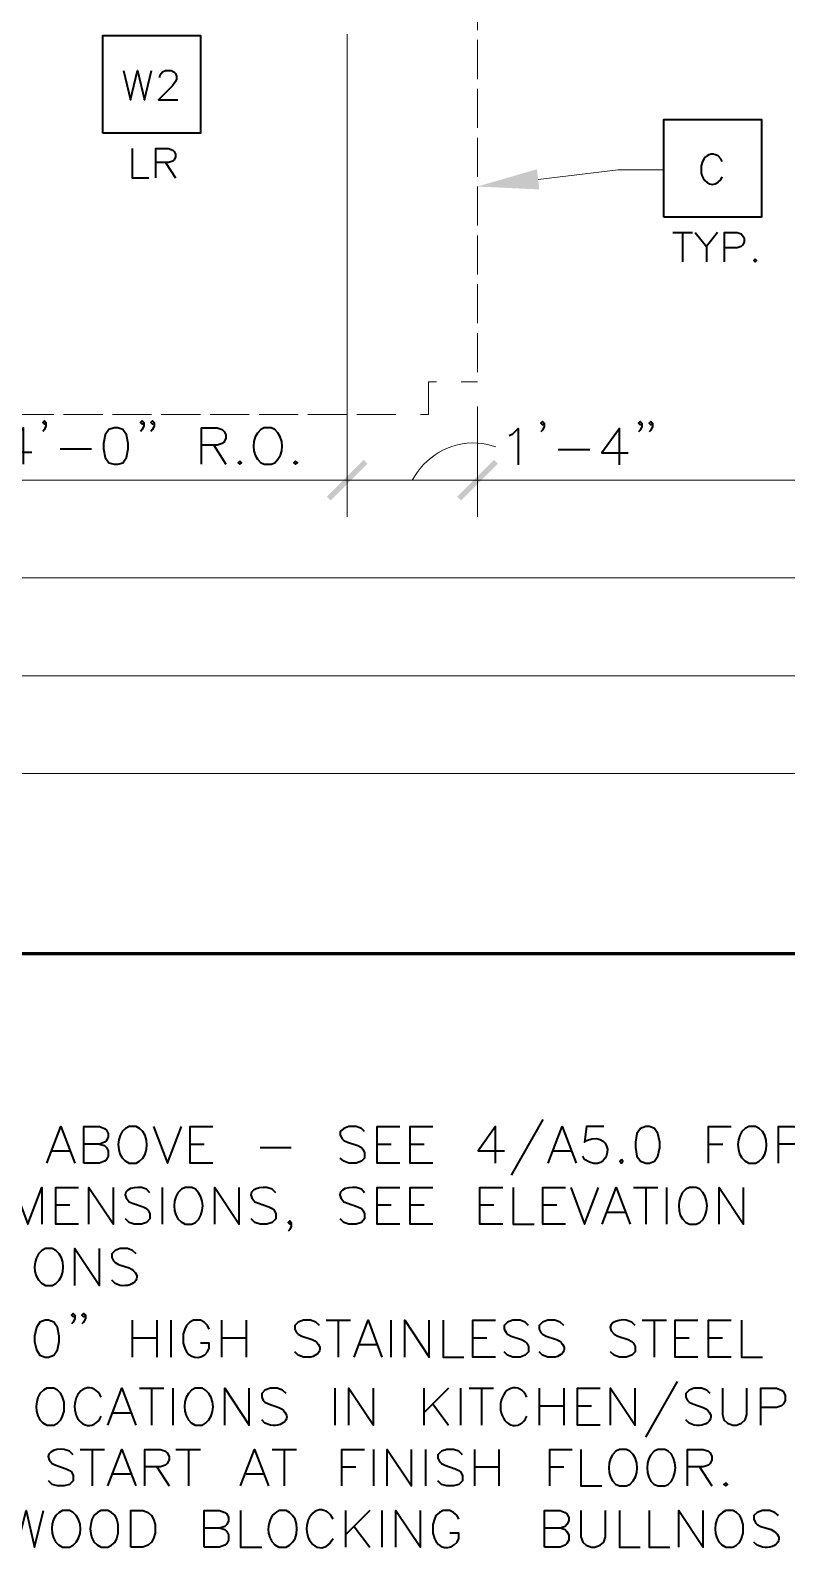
# Model space of a CAD drawing. Header units: inches. Extents: x 5 to 516, y -193 to 129.
# Drawn here: x 222.5 to 230.24, y 21.8 to 37.41 of the extents above; entities that cross this region are included whole.
import ezdxf

# ---------------------------------------------------------------- set-up
doc = ezdxf.new("R2010")
doc.units = ezdxf.units.IN
doc.header["$MEASUREMENT"] = 0
doc.linetypes.add('PDF_IMPORT', pattern=[1, 0.8, -0.2])
doc.layers.add('PDF2_Geometry', color=7, linetype='Continuous')
doc.layers.add('PDF2_Solid Fills', color=7, linetype='Continuous')

msp = doc.modelspace()

# ---------------------------------------------------------------- hatches: boundary and pattern name
at = {"layer": 'PDF2_Solid Fills', "transparency": 33554559}
for points in [[(225.5786823, 32.6200825), (225.9353479, 32.9767469), (225.9086812, 33.0034136), (225.5520156, 32.6467492)], [(226.9086789, 32.6034152), (227.2853439, 32.9800801), (227.2453439, 33.0200801), (226.8686789, 32.6434152)]]:
    msp.add_hatch(color=256, dxfattribs=at).paths.add_polyline_path(points)

# ---------------------------------------------------------------- linework, layer by layer
at = {"layer": 'PDF2_Geometry', "linetype": 'PDF_IMPORT', "lineweight": 15, "ltscale": 0.5}
for points in [[(227.0753491, 37.816747), (227.0753491, 33.8167467), (226.9086824, 33.8167467)], [(226.2420157, 33.4834133), (221.2420153, 33.4834133)]]:
    msp.add_lwpolyline(points, dxfattribs=at)
at = {"layer": 'PDF2_Geometry', "lineweight": 35}
for points in [[(223.2420154, 36.3634151), (223.2420154, 37.3634151), (224.2420155, 37.3634151), (224.2420155, 36.3634151)], [(228.9820129, 35.5034161), (228.9820129, 36.5034161), (229.982013, 36.5034161), (229.982013, 35.5034161)], [(229.9186788, 35.0734132), (229.9053455, 35.0600799), (229.9186788, 35.0467465), (229.9320122, 35.0600799)], [(223.3586808, 33.3467454), (223.3053474, 33.3300788), (223.2686808, 33.2767454), (223.2520141, 33.1867454), (223.2520141, 33.1334121), (223.2686808, 33.0434121), (223.3053474, 32.9900787), (223.3586808, 32.9734121), (223.3953474, 32.9734121), (223.4486808, 32.9900787), (223.4853474, 33.0434121), (223.5020141, 33.1334121), (223.5020141, 33.1867454), (223.4853474, 33.2767454), (223.4486808, 33.3300788), (223.3953474, 33.3467454)], [(224.6453494, 33.0067457), (224.6286828, 32.990079), (224.6453494, 32.9734123), (224.6620161, 32.990079)], [(225.2153432, 33.0067457), (225.1986766, 32.990079), (225.2153432, 32.9734123), (225.2353432, 32.990079)], [(228.7986769, 26.1967476), (228.7453435, 26.1767476), (228.7086769, 26.1234142), (228.6920102, 26.0367476), (228.6920102, 25.9800809), (228.7086769, 25.8934142), (228.7453435, 25.8400809), (228.7986769, 25.8200809), (228.8353435, 25.8200809), (228.8886769, 25.8400809), (228.9220102, 25.8934142), (228.9420102, 25.9800809), (228.9420102, 26.0367476), (228.9220102, 26.1234142), (228.8886769, 26.1767476), (228.8353435, 26.1967476)], [(228.5486768, 25.8567478), (228.5320102, 25.8400811), (228.5486768, 25.8200811), (228.5653435, 25.8400811)], [(222.6520157, 24.2134134), (222.5986823, 24.1934134), (222.565349, 24.1400801), (222.545349, 24.0500801), (222.545349, 23.9967467), (222.565349, 23.91008), (222.5986823, 23.8567467), (222.6520157, 23.8367467), (222.6886823, 23.8367467), (222.7420157, 23.8567467), (222.7786823, 23.91008), (222.795349, 23.9967467), (222.795349, 24.0500801), (222.7786823, 24.1400801), (222.7420157, 24.1934134), (222.6886823, 24.2134134)], [(229.6186775, 22.5500798), (229.5986775, 22.5334131), (229.6186775, 22.5167465), (229.6353441, 22.5334131)], [(223.528684, 21.8900795), (223.528684, 22.2667462), (223.6520174, 22.2667462), (223.708684, 22.2467462), (223.7420174, 22.2134128), (223.7620174, 22.1767462), (223.7786841, 22.1234128), (223.7786841, 22.0334128), (223.7620174, 21.9800795), (223.7420174, 21.9434128), (223.708684, 21.9100795), (223.6520174, 21.8900795)]]:
    msp.add_lwpolyline(points, close=True, dxfattribs=at)
at = {"layer": 'PDF2_Geometry', "lineweight": 15}
for points in [[(225.7420156, 32.560081), (225.7420156, 37.3767479), (225.7420156, 32.4367476)], [(227.6986808, 35.8900806), (228.5153476, 35.9867473), (228.9820143, 35.9867473)], [(226.6586824, 33.8167467), (226.575349, 33.8167467), (226.575349, 33.4834133), (226.4920157, 33.4834133)], [(227.0753491, 32.5600799), (227.0753491, 33.5667467), (227.0753491, 32.4367466)], [(227.2653448, 33.1534132), (227.1786781, 33.1767465)], [(221.368682, 32.8100802), (221.7420153, 32.8100802), (225.7420156, 32.8100802), (226.1186823, 32.8100802)], [(226.7020106, 32.8100802), (226.1186772, 32.8100802)], [(226.458678, 32.8900798), (226.408678, 32.8100798)], [(226.7020157, 32.8100802), (227.0753491, 32.8100802), (248.7453507, 32.8100802)], [(193.2120109, 31.8100801), (268.3686806, 31.8100801)], [(193.2120109, 30.8100801), (270.1820149, 30.8100801)], [(193.2120109, 29.81008), (271.0786824, 29.81008)]]:
    msp.add_lwpolyline(points, dxfattribs=at)
at = {"layer": 'PDF2_Geometry', "lineweight": 35}
for points in [[(223.4553469, 37.0034162), (223.5253469, 36.7034162), (223.5986802, 37.0034162), (223.6686802, 36.7034162), (223.7420136, 37.0034162)], [(223.8253488, 36.9334156), (223.8253488, 36.946749), (223.8420155, 36.9734156), (223.8553488, 36.9900823), (223.8853488, 37.0034156), (223.9420155, 37.0034156), (223.9686822, 36.9900823), (223.9853488, 36.9734156), (223.9986822, 36.946749), (223.9986822, 36.916749), (223.9853488, 36.8900823), (223.9553488, 36.846749), (223.8120155, 36.7034156), (224.0120155, 36.7034156)], [(223.5453466, 36.206748), (223.5453466, 35.9067479), (223.7153466, 35.9067479)], [(223.7853437, 35.9067466), (223.7853437, 36.2067466), (223.9153437, 36.2067466), (223.958677, 36.1900799), (223.9720104, 36.1767466), (223.9853437, 36.1467466), (223.9853437, 36.1200799), (223.9720104, 36.0900799), (223.958677, 36.0767466), (223.9153437, 36.0634133), (223.7853437, 36.0634133)], [(229.5786791, 36.0734133), (229.5653458, 36.1000799), (229.5386791, 36.1300799)], [(223.8853464, 36.0634137), (223.9853464, 35.906747)], [(229.3786791, 36.0734133), (229.3653457, 36.0300799), (229.3653457, 35.9600799)], [(229.5386791, 35.8600799), (229.5653458, 35.8867466), (229.5786791, 35.9167466)], [(229.0753492, 35.3467456), (229.2753493, 35.3467456)], [(229.1753452, 35.3467456), (229.1753452, 35.0467456)], [(229.3053501, 35.3467456), (229.4186834, 35.2034122), (229.4186834, 35.0467456)], [(229.5320143, 35.3467456), (229.418681, 35.2034122)], [(229.6053447, 35.0467476), (229.6053447, 35.3467476), (229.7320114, 35.3467476), (229.7753447, 35.3334143), (229.788678, 35.3167476), (229.8053447, 35.290081), (229.8053447, 35.2467476), (229.788678, 35.2167476), (229.7753447, 35.2034143), (229.7320114, 35.1900809), (229.6053447, 35.1900809)], [(222.432011, 32.9734121), (222.432011, 33.3467454), (222.252011, 33.0967454), (222.5186777, 33.0967454)], [(222.6620119, 33.40008), (222.6453452, 33.3834133), (222.6286785, 33.40008), (222.6453452, 33.42008), (222.6620119, 33.40008), (222.6620119, 33.3667467), (222.6453452, 33.33008), (222.6286785, 33.31008)], [(223.662012, 33.40008), (223.6453453, 33.3834133), (223.6286786, 33.40008), (223.6453453, 33.42008), (223.662012, 33.40008), (223.662012, 33.3667467), (223.6453453, 33.33008), (223.6286786, 33.31008)], [(223.7686811, 33.40008), (223.7520144, 33.3834133), (223.7353477, 33.40008), (223.7520144, 33.42008), (223.7686811, 33.40008), (223.7686811, 33.3667467), (223.7520144, 33.33008), (223.7353477, 33.31008)], [(224.2520117, 32.9734137), (224.2520117, 33.3467471), (224.4120117, 33.3467471), (224.4653451, 33.3300804), (224.4853451, 33.3100804), (224.5020117, 33.2767471), (224.5020117, 33.2400804), (224.4853451, 33.2034137), (224.4653451, 33.186747), (224.4120117, 33.1700804), (224.2520117, 33.1700804)], [(225.0020161, 33.3300788), (224.9653495, 33.3467454), (224.8953495, 33.3467454), (224.8586828, 33.3300788), (224.8253494, 33.2934121)], [(227.4020161, 33.2700819), (227.4386827, 33.2867485), (227.4920161, 33.3400819), (227.4920161, 32.9667485)], [(227.7586784, 33.3934136), (227.7420117, 33.3767469), (227.7253451, 33.3934136), (227.7420117, 33.4134136), (227.7586784, 33.3934136), (227.7586784, 33.3600803), (227.7420117, 33.3234136), (227.7253451, 33.3067469)], [(228.5286844, 32.9667457), (228.5286844, 33.340079), (228.3486844, 33.090079), (228.6186844, 33.090079)], [(228.7586785, 33.3934136), (228.7420118, 33.3767469), (228.7253451, 33.3934136), (228.7420118, 33.4134136), (228.7586785, 33.3934136), (228.7586785, 33.3600803), (228.7420118, 33.3234136), (228.7253451, 33.3067469)], [(228.8686774, 33.3934136), (228.8486774, 33.3767469), (228.8320107, 33.3934136), (228.8486774, 33.4134136), (228.8686774, 33.3934136), (228.8686774, 33.3600803), (228.8486774, 33.3234136), (228.8320107, 33.3067469)], [(222.8053496, 33.133414), (223.1286829, 33.133414)], [(224.37868, 33.1700825), (224.5020134, 32.9734159)], [(227.9020161, 33.1267476), (228.2253494, 33.1267476)], [(224.8953495, 32.9734121), (224.9653495, 32.9734121), (225.0020161, 32.9900787)], [(227.7453456, 26.2667464), (227.4220123, 25.6967464)], [(222.6720149, 25.8200792), (222.8153482, 26.1967459), (222.9586815, 25.8200792)], [(223.0486764, 25.8200792), (223.0486764, 26.1967459), (223.2086764, 26.1967459), (223.2620098, 26.1767459), (223.2820098, 26.1600793), (223.2986764, 26.1234126), (223.2986764, 26.0900793), (223.2820098, 26.0534126), (223.2620098, 26.0367459), (223.2086764, 26.0167459), (223.0486764, 26.0167459)], [(223.6186813, 26.1767476), (223.585348, 26.1967476), (223.5120147, 26.1967476), (223.475348, 26.1767476), (223.4420146, 26.1434142)], [(223.7620147, 26.1967476), (223.905348, 25.8200809), (224.0486814, 26.1967476)], [(224.368683, 25.8200792), (224.138683, 25.8200792), (224.138683, 26.1967459), (224.368683, 26.1967459)], [(225.9220151, 26.143413), (225.8886818, 26.1767463), (225.8353484, 26.1967464), (225.7620151, 26.1967464), (225.7086818, 26.1767463), (225.6720151, 26.143413), (225.6720151, 26.1067463), (225.6920151, 26.0700797), (225.7086818, 26.053413), (225.7453484, 26.0367463), (225.8520151, 26.0000797), (225.8886818, 25.9800797), (225.9053485, 25.963413), (225.9220151, 25.9267463), (225.9220151, 25.873413), (225.8886818, 25.8400797), (225.8353484, 25.8200797), (225.7620151, 25.8200797), (225.7086818, 25.8400797), (225.6720151, 25.873413)], [(226.28201, 25.8200792), (226.0486766, 25.8200792), (226.0486766, 26.1967459), (226.28201, 26.1967459)], [(226.6186832, 25.8200792), (226.3886832, 25.8200792), (226.3886832, 26.1967459), (226.6186832, 26.1967459)], [(227.262015, 25.8200809), (227.262015, 26.1967476), (227.0853483, 25.9467476), (227.352015, 25.9467476)], [(227.7986768, 25.8200792), (227.9420101, 26.1967459), (228.0853435, 25.8200792)], [(228.3686774, 26.1967476), (228.1920107, 26.1967476), (228.1720107, 26.0367476), (228.1920107, 26.0534142)], [(229.4420146, 25.8200792), (229.4420146, 26.1967459), (229.6720146, 26.1967459)], [(229.9586816, 26.1767476), (229.9220149, 26.1967476), (229.8520149, 26.1967476), (229.8153482, 26.1767476), (229.7820149, 26.1434142)], [(230.1553461, 25.8200792), (230.1553461, 26.1967459), (230.3153461, 26.1967459), (230.3686794, 26.1767459), (230.3886794, 26.1600793), (230.4053461, 26.1234126), (230.4053461, 26.0900793), (230.3886794, 26.0534126), (230.3686794, 26.0367459), (230.3153461, 26.0167459), (230.1553461, 26.0167459)], [(222.725346, 25.9467476), (222.905346, 25.9467476)], [(223.2086835, 26.0167464), (223.2620168, 26.0000797), (223.2820168, 25.9800797), (223.2986835, 25.9467464), (223.2986835, 25.8934131), (223.2820168, 25.8567464), (223.2620168, 25.8400797), (223.2086835, 25.8200797), (223.0486835, 25.8200797)], [(224.138683, 26.0167464), (224.2820163, 26.0167464)], [(224.8520145, 25.9800795), (225.1720145, 25.9800795)], [(226.0486766, 26.0167464), (226.19201, 26.0167464)], [(226.3886832, 26.0167464), (226.5320165, 26.0167464)], [(227.8520147, 25.9467476), (228.0320147, 25.9467476)], [(229.4420146, 26.0167464), (229.5853479, 26.0167464)], [(223.5120147, 25.8200809), (223.585348, 25.8200809), (223.6186813, 25.8400809)], [(228.1720107, 25.8567475), (228.155344, 25.8934142)], [(229.8520149, 25.8200809), (229.9220149, 25.8200809), (229.9586816, 25.8400809)], [(222.3353449, 25.1967475), (222.3353449, 25.5700809), (222.4753449, 25.1967475), (222.6186783, 25.5700809), (222.6186783, 25.1967475)], [(222.9953479, 25.1967475), (222.7620146, 25.1967475), (222.7620146, 25.5700809), (222.9953479, 25.5700809)], [(223.1020144, 25.1967475), (223.1020144, 25.5700809), (223.3520144, 25.1967475), (223.3520144, 25.5700809)], [(223.7253461, 25.5167464), (223.6920128, 25.553413), (223.6386794, 25.5700797)], [(223.8520144, 25.5700792), (223.8520144, 25.1967459)], [(224.1920117, 25.5534126), (224.1553451, 25.5700792), (224.085345, 25.5700792), (224.0486784, 25.5534126), (224.0120117, 25.5167459)], [(224.388683, 25.1967475), (224.388683, 25.5700809), (224.638683, 25.1967475), (224.638683, 25.5700809)], [(225.0120148, 25.5167464), (224.9753481, 25.553413), (224.9220148, 25.5700797)], [(225.9220151, 25.5167464), (225.8886818, 25.553413), (225.8353484, 25.5700797)], [(226.28201, 25.1967475), (226.0486766, 25.1967475), (226.0486766, 25.5700809), (226.28201, 25.5700809)], [(226.6186832, 25.1967475), (226.3886832, 25.1967475), (226.3886832, 25.5700809), (226.6186832, 25.5700809)], [(227.335348, 25.1967475), (227.1020147, 25.1967475), (227.1020147, 25.5700809), (227.335348, 25.5700809)], [(227.4420144, 25.5700792), (227.4420144, 25.1967459), (227.6553478, 25.1967459)], [(227.978679, 25.1967475), (227.7453456, 25.1967475), (227.7453456, 25.5700809), (227.978679, 25.5700809)], [(228.0320142, 25.5700792), (228.1720142, 25.1967459), (228.3153476, 25.5700792)], [(228.3520148, 25.1967475), (228.4953481, 25.5700809), (228.6386815, 25.1967475)], [(228.6720153, 25.5700792), (228.9220154, 25.5700792)], [(228.7986769, 25.5700792), (228.7986769, 25.1967459)], [(229.0120151, 25.5700792), (229.0120151, 25.1967459)], [(229.3520124, 25.5534126), (229.3153457, 25.5700792), (229.2453457, 25.5700792), (229.2086791, 25.5534126), (229.1720124, 25.5167459)], [(229.5486769, 25.1967475), (229.5486769, 25.5700809), (229.7986769, 25.1967475), (229.7986769, 25.5700809)], [(222.7620146, 25.393413), (222.9053479, 25.393413)], [(223.5120128, 25.4267464), (223.5486794, 25.4100797), (223.6553461, 25.373413), (223.6920128, 25.3567464), (223.7086794, 25.3400797), (223.7253461, 25.303413), (223.7253461, 25.2500797), (223.6920128, 25.213413), (223.6386794, 25.1967463), (223.5653461, 25.1967463), (223.5120128, 25.213413), (223.4753461, 25.2500797)], [(224.7986814, 25.4267464), (224.8353481, 25.4100797), (224.9420148, 25.373413), (224.9753481, 25.3567464), (224.9953481, 25.3400797), (225.0120148, 25.303413), (225.0120148, 25.2500797), (224.9753481, 25.213413), (224.9220148, 25.1967463), (224.8520148, 25.1967463), (224.7986814, 25.213413), (224.7620148, 25.2500797)], [(225.7086818, 25.4267464), (225.7453484, 25.4100797), (225.8520151, 25.373413), (225.8886818, 25.3567464), (225.9053485, 25.3400797), (225.9220151, 25.303413), (225.9220151, 25.2500797), (225.8886818, 25.213413), (225.8353484, 25.1967463), (225.7620151, 25.1967463), (225.7086818, 25.213413), (225.6720151, 25.2500797)], [(226.0486766, 25.393413), (226.19201, 25.393413)], [(226.3886832, 25.393413), (226.5320165, 25.393413)], [(227.1020147, 25.393413), (227.245348, 25.393413)], [(227.7453456, 25.393413), (227.888679, 25.393413)], [(228.4053459, 25.3200792), (228.585346, 25.3200792)], [(224.085345, 25.1967459), (224.1553451, 25.1967459), (224.1920117, 25.2134125)], [(225.1720151, 25.2134135), (225.1553484, 25.1967468), (225.1386817, 25.2134135), (225.1553484, 25.2300801), (225.1720151, 25.2134135), (225.1720151, 25.1767468), (225.1553484, 25.1434135), (225.1386817, 25.1234135)], [(229.2453457, 25.1967459), (229.3153457, 25.1967459), (229.3520124, 25.2134125)], [(222.7620122, 24.9267475), (222.7253455, 24.9467475), (222.6553455, 24.9467475), (222.6186788, 24.9267475), (222.5853455, 24.8934141)], [(222.9586834, 24.5700791), (222.9586834, 24.9467458), (223.2086835, 24.5700791), (223.2086835, 24.9467458)], [(223.585345, 24.8934129), (223.5486783, 24.9267462), (223.495345, 24.9467463), (223.4220117, 24.9467463), (223.3686783, 24.9267462), (223.335345, 24.8934129), (223.335345, 24.8567462), (223.3520117, 24.8200796), (223.3686783, 24.8034129), (223.405345, 24.7834129), (223.5120117, 24.7500796)], [(222.6553455, 24.5700808), (222.7253455, 24.5700808), (222.7620122, 24.5900808)], [(223.4220117, 24.5700796), (223.3686783, 24.5900796), (223.335345, 24.6234129)], [(222.9586834, 24.2667463), (222.9386834, 24.2467463), (222.9220168, 24.2667463), (222.9386834, 24.2834129), (222.9586834, 24.2667463), (222.9586834, 24.2300796), (222.9386834, 24.1934129), (222.9220168, 24.1767463)], [(223.0653458, 24.2667463), (223.0453458, 24.2467463), (223.0286791, 24.2667463), (223.0453458, 24.2834129), (223.0653458, 24.2667463), (223.0653458, 24.2300796), (223.0453458, 24.1934129), (223.0286791, 24.1767463)], [(223.5453466, 24.2134134), (223.5453466, 23.8367467)], [(223.7953467, 24.2134134), (223.7953467, 23.8367467)], [(223.9386776, 24.2134134), (223.9386776, 23.8367467)], [(224.3320153, 24.1234137), (224.3153486, 24.1600803), (224.2786819, 24.1934137), (224.2420153, 24.2134137), (224.1720152, 24.2134137), (224.1353486, 24.1934137), (224.0986819, 24.1600803), (224.0820152, 24.1234137), (224.0653486, 24.0700803), (224.0653486, 23.9800803), (224.0820152, 23.926747)], [(224.4586836, 24.2134134), (224.4586836, 23.8367467)], [(224.7086836, 24.2134134), (224.7086836, 23.8367467)], [(225.4586836, 24.1600788), (225.422017, 24.1934122), (225.3686836, 24.2134122), (225.2953503, 24.2134122), (225.242017, 24.1934122), (225.2086836, 24.1600788), (225.2086836, 24.1234122), (225.2253503, 24.0867455), (225.242017, 24.0700788), (225.2786836, 24.0500788), (225.3853503, 24.0167455)], [(225.5286842, 24.2134134), (225.7786842, 24.2134134)], [(225.6520159, 24.2134134), (225.6520159, 23.8367467)], [(225.815346, 23.8367468), (225.9586793, 24.2134135), (226.0986794, 23.8367468)], [(226.1886777, 24.2134134), (226.1886777, 23.8367467)], [(226.3320154, 23.8367468), (226.3320154, 24.2134135), (226.5820154, 23.8367468), (226.5820154, 24.2134135)], [(226.7253463, 24.2134134), (226.7253463, 23.8367467), (226.9386797, 23.8367467)], [(227.2620177, 23.8367468), (227.0286843, 23.8367468), (227.0286843, 24.2134135), (227.2620177, 24.2134135)], [(227.5986781, 24.1600788), (227.5653448, 24.1934122), (227.5120114, 24.2134122), (227.4386781, 24.2134122), (227.3853448, 24.1934122), (227.3486781, 24.1600788), (227.3486781, 24.1234122), (227.3686781, 24.0867455), (227.3853448, 24.0700788), (227.4220114, 24.0500788), (227.5286781, 24.0167455), (227.5653448, 23.9967455), (227.5820115, 23.9800788), (227.5986781, 23.9434122), (227.5986781, 23.8900788), (227.5653448, 23.8567455), (227.5120114, 23.8367455), (227.4386781, 23.8367455), (227.3853448, 23.8567455), (227.3486781, 23.8900788)], [(227.9586838, 24.1600788), (227.9220172, 24.1934122), (227.8686838, 24.2134122), (227.7953505, 24.2134122), (227.7420172, 24.1934122), (227.7086838, 24.1600788), (227.7086838, 24.1234122), (227.7253505, 24.0867455), (227.7420172, 24.0700788), (227.7786838, 24.0500788), (227.8853505, 24.0167455)], [(228.6886779, 24.1600788), (228.6553446, 24.1934122), (228.5986779, 24.2134122)], [(228.7620151, 24.2134134), (229.0120151, 24.2134134)], [(228.8853468, 24.2134134), (228.8853468, 23.8367467)], [(229.3320116, 23.8367468), (229.0986782, 23.8367468), (229.0986782, 24.2134135), (229.3320116, 24.2134135)], [(229.6720113, 23.8367468), (229.438678, 23.8367468), (229.438678, 24.2134135), (229.6720113, 24.2134135)], [(229.7786845, 24.2134134), (229.7786845, 23.8367467), (229.9920179, 23.8367467)], [(228.4753446, 24.0700788), (228.5120113, 24.0500788), (228.6186779, 24.0167455), (228.6553446, 23.9967455), (228.6720113, 23.9800788), (228.6886779, 23.9434122), (228.6886779, 23.8900788), (228.6553446, 23.8567455), (228.5986779, 23.8367455), (228.5286779, 23.8367455), (228.4753446, 23.8567455), (228.4386779, 23.8900788)], [(223.5453466, 24.0334139), (223.7953467, 24.0334139)], [(224.3153486, 23.8900803), (224.3320153, 23.926747), (224.3320153, 23.9800803), (224.2420153, 23.9800803)], [(224.4586836, 24.0334139), (224.7086836, 24.0334139)], [(225.8686772, 23.9634134), (226.0453438, 23.9634134)], [(227.0286843, 24.0334139), (227.1720177, 24.0334139)], [(229.0986782, 24.0334139), (229.2420116, 24.0334139)], [(229.438678, 24.0334139), (229.5820113, 24.0334139)], [(225.2953503, 23.8367455), (225.242017, 23.8567455), (225.2086836, 23.8900788)], [(227.7953505, 23.8367455), (227.7420172, 23.8567455), (227.7086838, 23.8900788)], [(229.1186774, 23.5867468), (228.7953441, 23.0167467)], [(222.6720149, 23.1400795), (222.7420149, 23.1400795), (222.7786815, 23.1600795), (222.8153482, 23.1934128), (222.8320149, 23.2300795), (222.8486815, 23.2834129), (222.8486815, 23.3734129), (222.8320149, 23.4267462), (222.8153482, 23.4634129), (222.7786815, 23.4967462), (222.7420149, 23.5167462), (222.6720149, 23.5167462), (222.6353482, 23.4967462), (222.5986815, 23.4634129)], [(223.2953466, 23.1400796), (223.43868, 23.5167463), (223.5820133, 23.1400796)], [(223.618677, 23.5167462), (223.868677, 23.5167462)], [(223.7420155, 23.5167462), (223.7420155, 23.1400795)], [(223.9586835, 23.5167462), (223.9586835, 23.1400795)], [(224.2953443, 23.4967462), (224.2620109, 23.5167462), (224.1886776, 23.5167462), (224.1520109, 23.4967462), (224.1186776, 23.4634129)], [(224.4920155, 23.1400796), (224.4920155, 23.5167463), (224.7420156, 23.1400796), (224.7420156, 23.5167463)], [(225.1186771, 23.4634133), (225.0820104, 23.4967467), (225.0286771, 23.5167467), (224.9586771, 23.5167467), (224.9020104, 23.4967467), (224.8686771, 23.4634133), (224.8686771, 23.4267467), (224.8853438, 23.39008), (224.9020104, 23.3734133), (224.9386771, 23.3567467), (225.0453438, 23.32008)], [(225.6186771, 23.5167462), (225.6186771, 23.1400795)], [(225.7620148, 23.1400796), (225.7620148, 23.5167463), (226.0120149, 23.1400796), (226.0120149, 23.5167463)], [(226.5286843, 23.5167462), (226.5286843, 23.1400795)], [(226.7786843, 23.5167462), (226.5286843, 23.2667462)], [(226.902016, 23.5167462), (226.902016, 23.1400795)], [(226.9920157, 23.5167462), (227.2420158, 23.5167462)], [(227.1186773, 23.5167462), (227.1186773, 23.1400795)], [(227.7086838, 23.5167462), (227.7086838, 23.1400795)], [(227.9586838, 23.5167462), (227.9586838, 23.1400795)], [(228.3320115, 23.1400796), (228.0986782, 23.1400796), (228.0986782, 23.5167463), (228.3320115, 23.5167463)], [(228.4386779, 23.1400796), (228.4386779, 23.5167463), (228.6886779, 23.1400796), (228.6886779, 23.5167463)], [(229.458684, 23.4634133), (229.4220173, 23.4967467), (229.368684, 23.5167467), (229.2953506, 23.5167467), (229.2420173, 23.4967467), (229.2086839, 23.4634133), (229.2086839, 23.4267467), (229.2253506, 23.39008), (229.2420173, 23.3734133), (229.278684, 23.3567467), (229.3853506, 23.32008)], [(229.5820157, 23.5167462), (229.5820157, 23.2467462), (229.5986824, 23.1934128), (229.635349, 23.1600795), (229.6886824, 23.1400795), (229.725349, 23.1400795), (229.7786824, 23.1600795), (229.815349, 23.1934128), (229.8320157, 23.2467462), (229.8320157, 23.5167462)], [(229.9753466, 23.1400796), (229.9753466, 23.5167463), (230.1353466, 23.5167463), (230.18868, 23.4967463), (230.20868, 23.4800796), (230.2253466, 23.4434129), (230.2253466, 23.3900796), (230.20868, 23.3567463), (230.18868, 23.3367463), (230.1353466, 23.3200796), (229.9753466, 23.3200796)], [(226.6186772, 23.3567476), (226.7786772, 23.1400809)], [(227.7086838, 23.3367467), (227.9586838, 23.3367467)], [(228.0986782, 23.3367467), (228.2420115, 23.3367467)], [(223.3486778, 23.2667462), (223.5286778, 23.2667462)], [(224.1886776, 23.1400795), (224.2620109, 23.1400795), (224.2953443, 23.1600795)], [(224.9586771, 23.14008), (224.9020104, 23.16008), (224.8686771, 23.1934133)], [(229.2953506, 23.14008), (229.2420173, 23.16008), (229.2086839, 23.1934133)], [(222.9386775, 22.8367467), (222.9020108, 22.8734134), (222.8486775, 22.89008)], [(223.0120146, 22.8900796), (223.2620146, 22.8900796)], [(223.1353463, 22.8900796), (223.1353463, 22.5167462)], [(223.2953466, 22.5167461), (223.43868, 22.8900795), (223.5820133, 22.5167461)], [(223.6720149, 22.5167461), (223.6720149, 22.8900795), (223.832015, 22.8900795), (223.8853483, 22.8734128), (223.902015, 22.8567462), (223.922015, 22.8200795), (223.922015, 22.7834128), (223.902015, 22.7467461), (223.8853483, 22.7300795), (223.832015, 22.7134128), (223.6720149, 22.7134128)], [(223.9920155, 22.8900796), (224.2420155, 22.8900796)], [(224.118677, 22.8900796), (224.118677, 22.5167462)], [(224.6520158, 22.5167461), (224.7953492, 22.8900795), (224.9386825, 22.5167461)], [(224.9753462, 22.8900796), (225.2253462, 22.8900796)], [(225.0986779, 22.8900796), (225.0986779, 22.5167462)], [(225.6886777, 22.5167461), (225.6886777, 22.8900795), (225.922011, 22.8900795)], [(226.0120149, 22.8900796), (226.0120149, 22.5167462)], [(226.152016, 22.5167461), (226.152016, 22.8900795), (226.402016, 22.5167461), (226.402016, 22.8900795)], [(226.5453469, 22.8900796), (226.5453469, 22.5167462)], [(226.9220152, 22.8367467), (226.8853485, 22.8734134), (226.8320152, 22.89008), (226.7620152, 22.89008), (226.7086818, 22.8734134), (226.6720152, 22.8367467), (226.6720152, 22.80008), (226.6886818, 22.7667467), (226.7086818, 22.7467467), (226.7420152, 22.73008), (226.8486819, 22.6934133), (226.8853485, 22.6767467), (226.9020152, 22.66008), (226.9220152, 22.6234133), (226.9220152, 22.57008), (226.8853485, 22.5334133), (226.8320152, 22.5167467), (226.7620152, 22.5167467), (226.7086818, 22.5334133), (226.6720152, 22.57008)], [(227.0453469, 22.8900796), (227.0453469, 22.5167462)], [(227.2953469, 22.8900796), (227.2953469, 22.5167462)], [(227.8153462, 22.5167461), (227.8153462, 22.8900795), (228.0453462, 22.8900795)], [(228.1353467, 22.8900796), (228.1353467, 22.5167462), (228.3486801, 22.5167462)], [(228.6353511, 22.8734129), (228.5986844, 22.8900796), (228.5286844, 22.8900796), (228.4920178, 22.8734129), (228.4586844, 22.8367462)], [(229.028682, 22.8734129), (228.9920154, 22.8900796), (228.9220154, 22.8900796), (228.8853487, 22.8734129), (228.848682, 22.8367462)], [(229.2253465, 22.5167461), (229.2253465, 22.8900795), (229.3853466, 22.8900795), (229.4386799, 22.8734128), (229.4586799, 22.8567462), (229.4753466, 22.8200795), (229.4753466, 22.7834128), (229.4586799, 22.7467461), (229.4386799, 22.7300795), (229.3853466, 22.7134128), (229.2253465, 22.7134128)], [(222.7253441, 22.7467467), (222.7620108, 22.73008), (222.8686775, 22.6934133), (222.9020108, 22.6767467), (222.9220108, 22.66008), (222.9386775, 22.6234133), (222.9386775, 22.57008), (222.9020108, 22.5334133), (222.8486775, 22.5167467), (222.7786775, 22.5167467), (222.7253441, 22.5334133), (222.6886775, 22.57008)], [(223.7953467, 22.7134133), (223.9220133, 22.5167466)], [(225.6886777, 22.7134133), (225.832011, 22.7134133)], [(227.0453469, 22.7134133), (227.2953469, 22.7134133)], [(227.8153462, 22.7134133), (227.9586795, 22.7134133)], [(229.3486783, 22.7134133), (229.4753449, 22.5167466)], [(223.3486778, 22.6400795), (223.5286778, 22.6400795)], [(224.7086836, 22.6400795), (224.8853503, 22.6400795)], [(228.5286844, 22.5167462), (228.5986844, 22.5167462), (228.6353511, 22.5334129)], [(228.9220154, 22.5167462), (228.9920154, 22.5167462), (229.028682, 22.5334129)], [(222.2786839, 22.2667461), (222.3686839, 21.8900794), (222.4586839, 22.2667461), (222.5453506, 21.8900794), (222.6353506, 22.2667461)], [(222.9386818, 22.2467461), (222.9020151, 22.2667461), (222.8320151, 22.2667461), (222.7953485, 22.2467461), (222.7620151, 22.2134128)], [(223.2253461, 21.8900794), (223.2953461, 21.8900794), (223.3320127, 21.9100794), (223.3686794, 21.9434127), (223.3853461, 21.9800794), (223.4020127, 22.0334128), (223.4020127, 22.1234128), (223.3853461, 22.1767461), (223.3686794, 22.2134128), (223.3320127, 22.2467461), (223.2953461, 22.2667461), (223.2253461, 22.2667461), (223.1886794, 22.2467461), (223.1520127, 22.2134128)], [(224.2786841, 21.8900795), (224.2786841, 22.2667462), (224.4386841, 22.2667462), (224.4920174, 22.2467462), (224.5120174, 22.2300795), (224.5286841, 22.1934128), (224.5286841, 22.1600795), (224.5120174, 22.1234128), (224.4920174, 22.1034128), (224.4386841, 22.0867462), (224.2786841, 22.0867462)], [(224.6520158, 22.2667461), (224.6520158, 21.8900794), (224.8686825, 21.8900794)], [(225.1520134, 22.2467461), (225.1186801, 22.2667461), (225.0453468, 22.2667461), (225.0120134, 22.2467461), (224.9753467, 22.2134128)], [(225.7253463, 22.2667461), (225.7253463, 21.8900794)], [(225.9753463, 22.2667461), (225.7253463, 22.0167461)], [(226.098678, 22.2667461), (226.098678, 21.8900794)], [(226.2420157, 21.8900795), (226.2420157, 22.2667462), (226.4920157, 21.8900795), (226.4920157, 22.2667462)], [(226.8853466, 22.1767464), (226.86868, 22.213413), (226.8320133, 22.2467464), (226.7953466, 22.2667464), (226.7253466, 22.2667464), (226.6886799, 22.2467464), (226.6520133, 22.213413), (226.6353466, 22.1767464), (226.6186799, 22.123413), (226.6186799, 22.033413), (226.6353466, 21.9800797)], [(227.762015, 21.8900795), (227.762015, 22.2667462), (227.922015, 22.2667462), (227.9753483, 22.2467462), (227.992015, 22.2300795), (228.012015, 22.1934128), (228.012015, 22.1600795), (227.992015, 22.1234128), (227.9753483, 22.1034128), (227.922015, 22.0867462), (227.762015, 22.0867462)], [(228.1353467, 22.2667461), (228.1353467, 21.9967461), (228.1553467, 21.9434127), (228.1886801, 21.9100794), (228.2420134, 21.8900794), (228.2786801, 21.8900794), (228.3320134, 21.9100794), (228.3686801, 21.9434127), (228.3853467, 21.9967461), (228.3853467, 22.2667461)], [(228.5286844, 22.2667461), (228.5286844, 21.8900794), (228.7420178, 21.8900794)], [(228.8320156, 22.2667461), (228.8320156, 21.8900794), (229.045349, 21.8900794)], [(229.1353468, 21.8900795), (229.1353468, 22.2667462), (229.3853468, 21.8900795), (229.3853468, 22.2667462)], [(229.6186775, 21.8900794), (229.6886775, 21.8900794), (229.7253441, 21.9100794), (229.7620108, 21.9434127), (229.7786775, 21.9800794), (229.7953441, 22.0334128), (229.7953441, 22.1234128), (229.7786775, 22.1767461), (229.7620108, 22.2134128), (229.7253441, 22.2467461), (229.6886775, 22.2667461), (229.6186775, 22.2667461), (229.5820108, 22.2467461), (229.5453441, 22.2134128)], [(230.1553461, 22.2134132), (230.1186794, 22.2467466), (230.0653461, 22.2667466), (229.9920127, 22.2667466), (229.9386794, 22.2467466), (229.9053461, 22.2134132), (229.9053461, 22.1767466), (229.9220127, 22.1400799), (229.9386794, 22.1234132), (229.9753461, 22.1034132), (230.0820127, 22.0700799)], [(224.4386776, 22.0867466), (224.4920109, 22.07008), (224.5120109, 22.05008), (224.5286776, 22.0167466), (224.5286776, 21.9634133), (224.5120109, 21.9267466), (224.4920109, 21.91008), (224.4386776, 21.8900799), (224.2786776, 21.8900799)], [(225.815346, 22.1034143), (225.975346, 21.890081)], [(226.86868, 21.943413), (226.8853466, 21.9800797), (226.8853466, 22.033413), (226.7953466, 22.033413)], [(227.9220153, 22.0867466), (227.9753486, 22.07008), (227.9920153, 22.05008), (228.0120153, 22.0167466), (228.0120153, 21.9634133), (227.9920153, 21.9267466), (227.9753486, 21.91008), (227.9220153, 21.8900799), (227.7620153, 21.8900799)], [(222.8320151, 21.8900794), (222.9020151, 21.8900794), (222.9386818, 21.9100794)], [(225.0453468, 21.8900794), (225.1186801, 21.8900794), (225.1520134, 21.9100794)], [(229.9920127, 21.8900799), (229.9386794, 21.9100799), (229.9053461, 21.9434132)]]:
    msp.add_lwpolyline(points, dxfattribs=at)
at = {"layer": 'PDF2_Geometry', "lineweight": 60}
msp.add_lwpolyline([(288.1186821, 27.9634137), (161.118672, 27.9634137), (161.118672, 5.4634119), (296.1186828, 5.4634119)], dxfattribs=at)
at = {"layer": 'PDF2_Geometry', "lineweight": 35}
for centre, major_axis, start_param, end_param in [((223.100127, 23.3286272), (-0.0004267, 0.1936868), 5.2419556706, 10.4601358202), ((227.4567964, 23.3286272), (-0.0004267, 0.1936867), 5.2419556748, 10.4601358251), ((225.4734589, 22.0786271), (-0.0004267, 0.1936867), 5.241955678, 10.4601358289)]:
    msp.add_ellipse(centre, major_axis=major_axis, ratio=0.7503995058, start_param=start_param, end_param=end_param, dxfattribs=at)
for points in [[(229.5386791, 36.1300799), (229.4687346, 36.169191), (229.4117346, 36.1408022), (229.3786791, 36.0734133)], [(229.3653457, 35.9600799), (229.3771235, 35.8790799), (229.458068, 35.7989688), (229.5386791, 35.8600799)], [(224.8253494, 33.2934121), (224.7548494, 33.1990232), (224.777905, 33.0097454), (224.8953495, 32.9734121)], [(225.0020161, 32.9900787), (225.1050717, 33.0710232), (225.1027939, 33.2486343), (225.0020161, 33.3300788)], [(223.4420146, 26.1434142), (223.3722369, 26.0459142), (223.3916258, 25.8657475), (223.5120147, 25.8200809)], [(223.6186813, 25.8400809), (223.7210147, 25.9152475), (223.7210147, 26.1015809), (223.6186813, 26.1767476)], [(228.1920107, 26.0534142), (228.5096774, 26.1719142), (228.4491218, 25.6770253), (228.1720107, 25.8567475)], [(229.7820149, 26.1434142), (229.7122371, 26.0459142), (229.731626, 25.8657475), (229.8520149, 25.8200809)], [(229.9586816, 25.8400809), (230.0610149, 25.9152475), (230.0610149, 26.1015809), (229.9586816, 26.1767476)], [(223.6386794, 25.5700797), (223.542235, 25.5851353), (223.4032905, 25.5368575), (223.5120128, 25.4267464)], [(224.0120117, 25.5167459), (223.9456784, 25.416857), (223.9599562, 25.2411903), (224.085345, 25.1967459)], [(224.1920117, 25.2134125), (224.291734, 25.2965792), (224.2891228, 25.4701903), (224.1920117, 25.5534126)], [(224.9220148, 25.5700797), (224.8255703, 25.5845797), (224.6913481, 25.5352464), (224.7986814, 25.4267464)], [(225.8353484, 25.5700797), (225.738904, 25.5851353), (225.6000151, 25.5368575), (225.7086818, 25.4267464)], [(229.1720124, 25.5167459), (229.1122902, 25.4207459), (229.1201791, 25.236357), (229.2453457, 25.1967459)], [(229.3520124, 25.2134125), (229.450568, 25.2831903), (229.448568, 25.4831903), (229.3520124, 25.5534126)], [(222.5853455, 24.8934141), (222.5155677, 24.7959141), (222.5349566, 24.6157474), (222.6553455, 24.5700808)], [(222.7620122, 24.5900808), (222.8643455, 24.6652474), (222.8643455, 24.8515808), (222.7620122, 24.9267475)], [(223.5120117, 24.7500796), (223.6675117, 24.671524), (223.5714006, 24.5439129), (223.4220117, 24.5700796)], [(228.5986779, 24.2134122), (228.5070668, 24.2295233), (228.3654557, 24.1713011), (228.4753446, 24.0700788)], [(224.0820152, 23.926747), (224.1195152, 23.8214136), (224.2433486, 23.7973025), (224.3153486, 23.8900803)], [(225.3853503, 24.0167455), (225.5408503, 23.9381899), (225.4447392, 23.8105788), (225.2953503, 23.8367455)], [(227.8853505, 24.0167455), (228.0408505, 23.9381899), (227.9447394, 23.8105788), (227.7953505, 23.8367455)], [(222.5986815, 23.4634129), (222.5379593, 23.3631906), (222.5472926, 23.1851351), (222.6720149, 23.1400795)], [(224.1186776, 23.4634129), (224.0489553, 23.3659129), (224.0682887, 23.1857462), (224.1886776, 23.1400795)], [(224.2953443, 23.1600795), (224.3976776, 23.2352462), (224.3976776, 23.4215795), (224.2953443, 23.4967462)], [(225.0453438, 23.32008), (225.1983438, 23.2435244), (225.1080104, 23.1151911), (224.9586771, 23.14008)], [(229.3853506, 23.32008), (229.5408506, 23.2415244), (229.4447395, 23.1139133), (229.2953506, 23.14008)], [(222.8486775, 22.89008), (222.7522886, 22.90458), (222.6180108, 22.8551911), (222.7253441, 22.7467467)], [(228.4586844, 22.8367462), (228.38724, 22.7427462), (228.4137955, 22.5514684), (228.5286844, 22.5167462)], [(228.6353511, 22.5334129), (228.7369067, 22.6151906), (228.7369067, 22.7916351), (228.6353511, 22.8734129)], [(228.848682, 22.8367462), (228.786182, 22.7396351), (228.8027931, 22.5508017), (228.9220154, 22.5167462)], [(229.028682, 22.5334129), (229.1260709, 22.6050795), (229.1260709, 22.8017462), (229.028682, 22.8734129)], [(222.7620151, 22.2134128), (222.6922374, 22.1159128), (222.7116262, 21.9357461), (222.8320151, 21.8900794)], [(222.9386818, 21.9100794), (223.0410152, 21.9852461), (223.0410152, 22.1715794), (222.9386818, 22.2467461)], [(223.1520127, 22.2134128), (223.0912905, 22.1131905), (223.1006238, 21.935135), (223.2253461, 21.8900794)], [(224.9753467, 22.2134128), (224.9081245, 22.1095794), (224.9238467, 21.9445794), (225.0453468, 21.8900794)], [(225.1520134, 21.9100794), (225.2546245, 21.975135), (225.2546245, 22.1816905), (225.1520134, 22.2467461)], [(229.5453441, 22.2134128), (229.4846219, 22.1131905), (229.4939552, 21.935135), (229.6186775, 21.8900794)], [(230.0820127, 22.0700799), (230.2375128, 21.9915243), (230.1414016, 21.8639132), (229.9920127, 21.8900799)], [(226.6353466, 21.9800797), (226.6728466, 21.8747463), (226.7967355, 21.8506352), (226.86868, 21.943413)]]:
    msp.add_open_spline(points, degree=3, dxfattribs=at)
at = {"layer": 'PDF2_Geometry', "lineweight": 15}
msp.add_open_spline([(227.1786781, 33.1767465), (226.901567, 33.2362465), (226.6228447, 33.1175798), (226.458678, 32.8900798)], degree=3, dxfattribs=at)
at = {"layer": 'PDF2_Solid Fills', "lineweight": 35, "transparency": 33554559}
for points in [[(227.6853481, 35.9934131), (227.075348, 35.8167464), (227.7086814, 35.7867464)], [(225.5353438, 32.6434135), (225.5753438, 32.6034135), (225.9120105, 33.0200802)], [(225.575349, 32.6034152), (225.9120157, 33.0200819), (225.9520157, 32.9800819)], [(226.8853466, 32.6467467), (226.9120133, 32.6200801), (227.2420133, 33.0034134)], [(226.9120122, 32.6200811), (227.2420122, 33.0034145), (227.2686789, 32.9767478)]]:
    msp.add_solid(points, dxfattribs=at)

doc.saveas('drawing.dxf')
